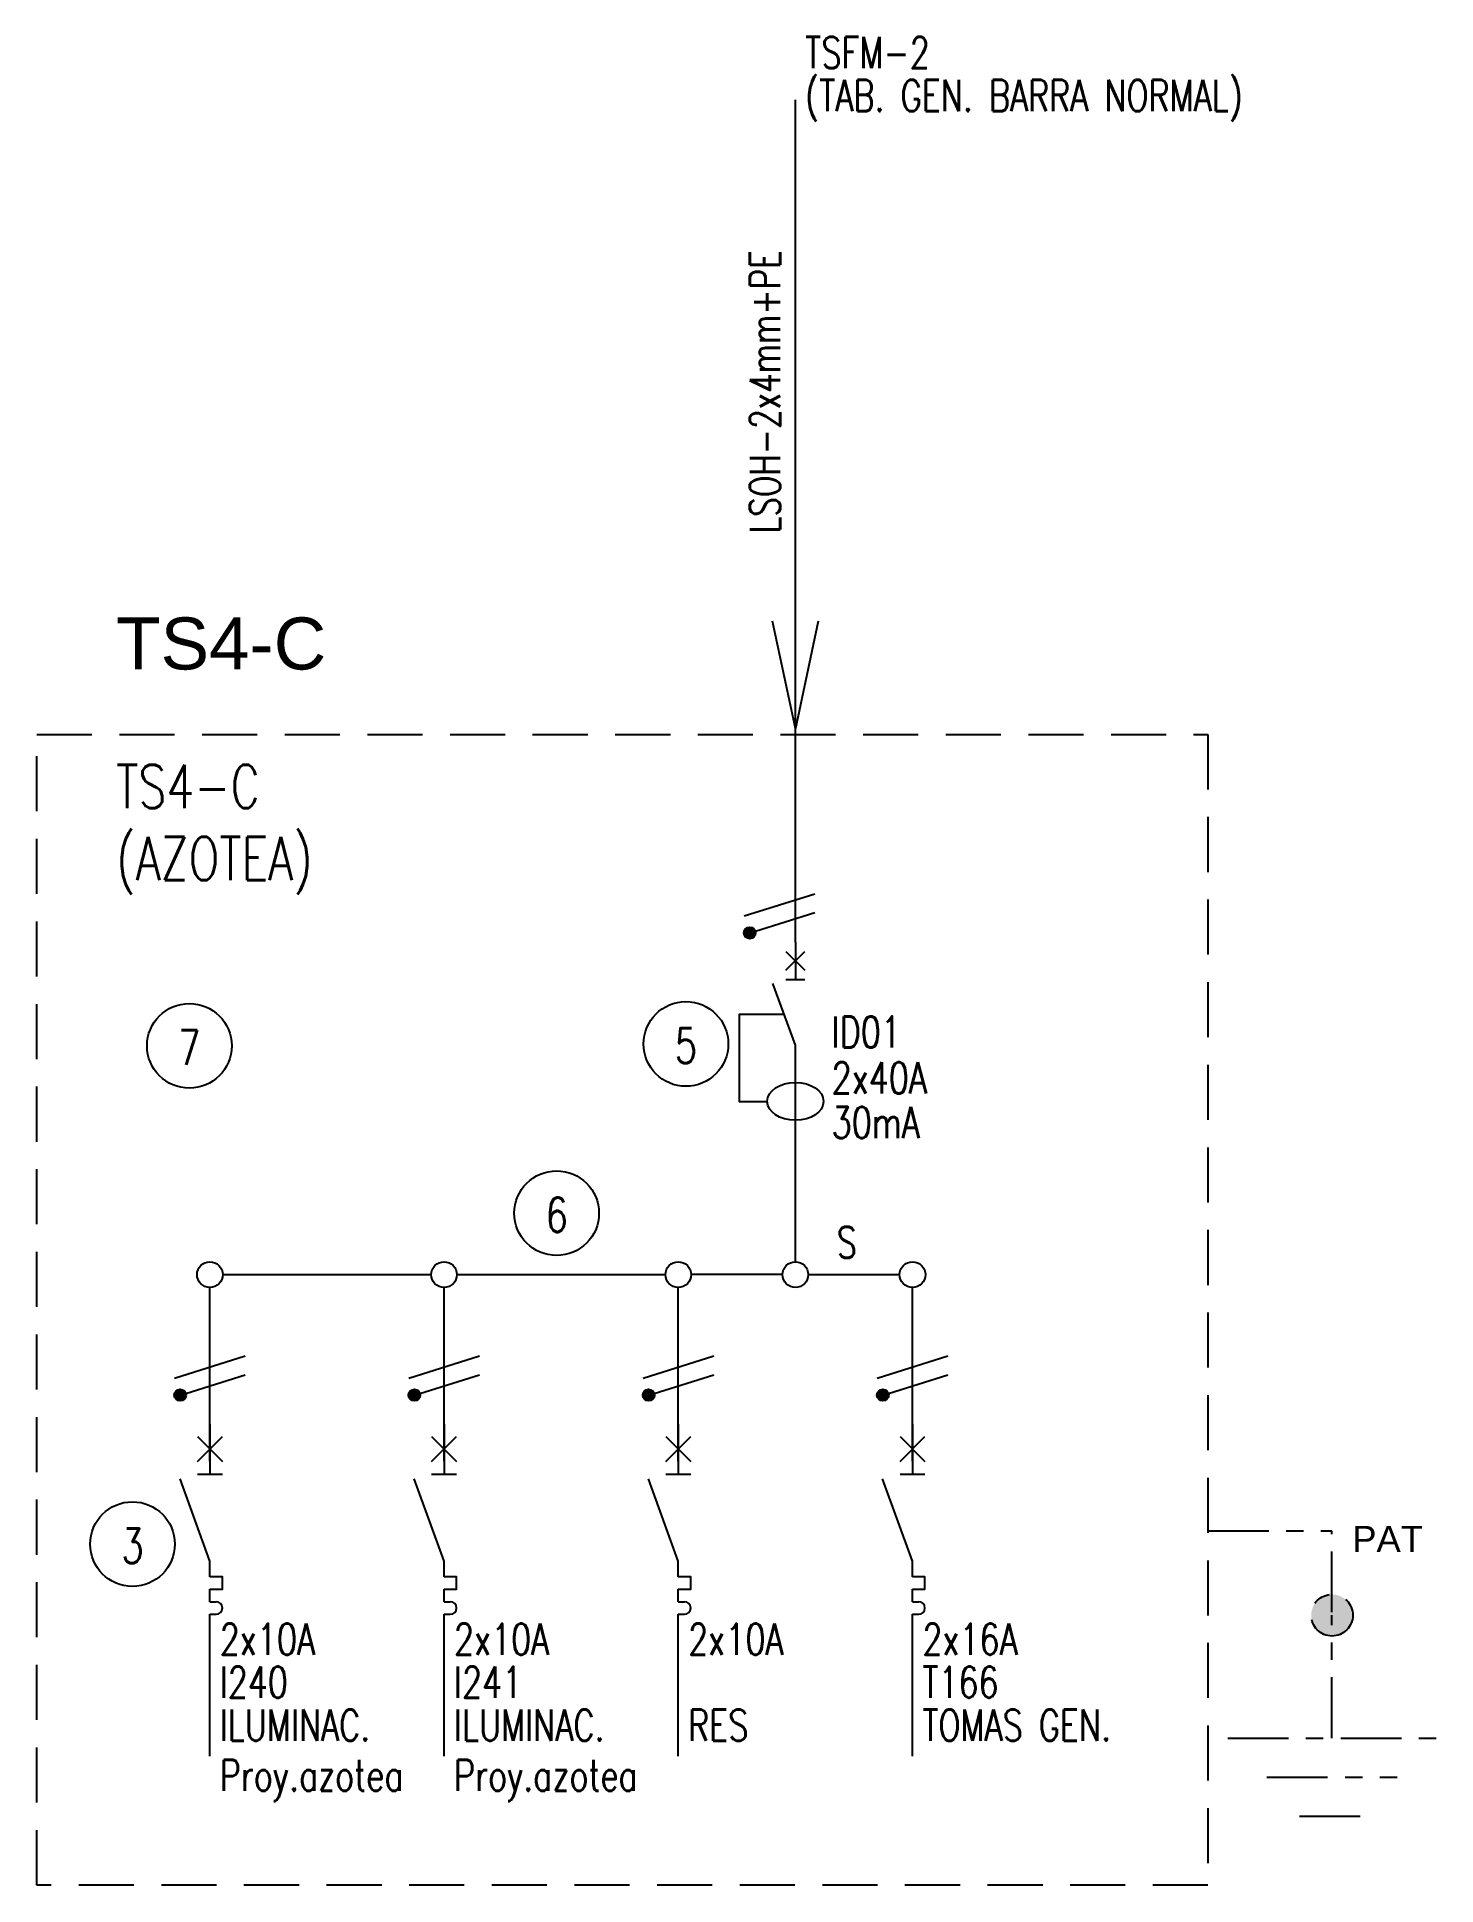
# Model space of a CAD drawing. Extents: x 3699.8 to 3707.8, y 1614.5 to 1625.2.
import ezdxf
from ezdxf.enums import TextEntityAlignment as Align

# ---------------------------------------------------------------- set-up
doc = ezdxf.new("R2010")
doc.units = 0
doc.linetypes.add('OCJ-ESQ UNI-CORREGIDOS IDO.br$0$DASHED', pattern=[19.05, 12.7, -6.35])
doc.linetypes.add('OCJ-ESQ UNI-CORREGIDOS IDO.br$0$EJE_5', pattern=[7.1, 5, -1, 0.1, -1])
for name, color, linetype in [('OCJ-ESQ UNI-CORREGIDOS IDO.br$0$00-IE-CABLES', 10, 'Continuous'), ('OCJ-ESQ UNI-CORREGIDOS IDO.br$0$01-ELE-APARATOS', 170, 'Continuous'), ('OCJ-ESQ UNI-CORREGIDOS IDO.br$0$ELECTRIC', 4, 'Continuous'), ('OCJ-ESQ UNI-CORREGIDOS IDO.br$0$PAT', 80, 'Continuous'), ('OCJ-ESQ UNI-CORREGIDOS IDO.br$0$TEXTO', 7, 'Continuous')]:
    doc.layers.add(name, color=color, linetype=linetype)
doc.styles.add('OCJ-ESQ UNI-CORREGIDOS IDO.br$0$ARIAL', font='Arial.ttf', dxfattribs={"height": 0.2})
doc.styles.add('OCJ-ESQ UNI-CORREGIDOS IDO.br$0$Electricidad', font='ROMANS.SHX', dxfattribs={"width": 0.75, "height": 0.175})

# ---------------------------------------------------------------- blocks, each defined once
blk = doc.blocks.new('OCJ-ESQ UNI-CORREGIDOS IDO.br$0$Unif-Interruptor-Term')
for p, q in [((0, -1.013), (0.045, -1.013)), ((0, -1.103), (0.045, -1.103))]:
    blk.add_line(p, q)
for points in [[(0, 0.267), (0, -0.093)], [(-0.09, 0.177), (0.09, -0.003)], [(-0.09, -0.003), (0.09, 0.177)], [(0, -0.72), (-0.215, -0.128)], [(-0.09, -0.093), (0.09, -0.093)], [(0, -0.833), (0, -0.72)], [(0, -0.923), (0.09, -0.923), (0.09, -0.833), (0, -0.833)], [(0, -1.013), (0, -0.923)], [(0, -1.215), (0, -1.103)]]:
    blk.add_lwpolyline(points)
blk.add_arc((0.045, -1.058), 0.045, 270, 90)
blk = doc.blocks.new('OCJ-ESQ UNI-CORREGIDOS IDO.br$0$Unif-Interruptor-Dif')
for points in [[(0, 0.177), (0, -0.093)], [(-0.068, 0.11), (0.068, -0.025)], [(-0.068, -0.025), (0.068, 0.11)], [(0, -0.565), (-0.162, -0.121)], [(-0.068, -0.093), (0.068, -0.093)], [(-0.081, -0.343), (-0.405, -0.343), (-0.405, -0.97), (-0.202, -0.97)], [(0, -1.308), (0, -0.565)]]:
    blk.add_lwpolyline(points)
blk.add_ellipse((0, -0.97), major_axis=(0.203, 0), ratio=0.670814)

msp = doc.modelspace()

# ---------------------------------------------------------------- hatches: boundary and pattern name
at = {"layer": 'OCJ-ESQ UNI-CORREGIDOS IDO.br$0$00-IE-CABLES'}
for points in [[(3703.848, 1619.994, 1), (3703.903, 1620.034, 1)], [(3700.565, 1617.329, 1), (3700.619, 1617.369, 1)], [(3701.915, 1617.329, 1), (3701.969, 1617.369, 1)], [(3703.265, 1617.329, 1), (3703.319, 1617.369, 1)], [(3704.615, 1617.329, 1), (3704.669, 1617.369, 1)]]:
    msp.add_hatch(color=256, dxfattribs=at).paths.add_polyline_path(points)
at = {"layer": 'OCJ-ESQ UNI-CORREGIDOS IDO.br$0$PAT', "linetype": 'OCJ-ESQ UNI-CORREGIDOS IDO.br$0$EJE_5', "ltscale": 0.07}
h = msp.add_hatch(color=256, dxfattribs=at)
h.paths.add_polyline_path([(3707.351, 1616.08), (3707.111, 1616.08, -1)])
h.paths.add_polyline_path([(3707.111, 1616.08), (3707.231, 1616.08), (3707.231, 1615.96, -0.414214)])
h.paths.add_polyline_path([(3707.231, 1616.08), (3707.351, 1616.08, -0.414214), (3707.231, 1615.96)])

# ---------------------------------------------------------------- linework, layer by layer
at = {"layer": 'OCJ-ESQ UNI-CORREGIDOS IDO.br$0$00-IE-CABLES'}
for p, q in [((3704.138, 1619.961), (3704.138, 1624.818)), ((3704.138, 1618.118), (3704.138, 1618.92)), ((3700.763, 1616.968), (3700.763, 1617.97)), ((3700.837, 1618.044), (3702.039, 1618.044)), ((3702.113, 1616.968), (3702.113, 1617.97)), ((3702.187, 1618.044), (3703.389, 1618.044)), ((3703.463, 1616.968), (3703.463, 1617.97)), ((3704.064, 1618.044), (3703.537, 1618.044)), ((3704.212, 1618.044), (3704.739, 1618.044)), ((3704.813, 1616.968), (3704.813, 1617.97)), ((3700.763, 1615.268), (3700.763, 1616.07)), ((3702.113, 1615.268), (3702.113, 1616.07)), ((3703.463, 1615.268), (3703.463, 1616.07)), ((3704.813, 1615.268), (3704.813, 1616.07))]:
    msp.add_line(p, q, dxfattribs=at)
for points in [[(3704.269, 1621.811), (3704.138, 1621.193), (3704.007, 1621.811)], [(3703.843, 1620.112), (3704.25, 1620.24)], [(3703.908, 1620.024), (3704.25, 1620.132)], [(3700.56, 1617.447), (3700.967, 1617.575)], [(3701.91, 1617.447), (3702.317, 1617.575)], [(3703.26, 1617.447), (3703.667, 1617.575)], [(3704.61, 1617.447), (3705.017, 1617.575)], [(3700.624, 1617.359), (3700.967, 1617.467)], [(3701.974, 1617.359), (3702.317, 1617.467)], [(3703.324, 1617.359), (3703.667, 1617.467)], [(3704.674, 1617.359), (3705.017, 1617.467)]]:
    msp.add_lwpolyline(points, dxfattribs=at)
for centre, radius in [((3703.875, 1620.014), 0.0338), ((3700.763, 1618.044), 0.0741), ((3702.113, 1618.044), 0.0741), ((3703.463, 1618.044), 0.0741), ((3704.138, 1618.044), 0.0741), ((3704.813, 1618.044), 0.0741), ((3700.592, 1617.349), 0.0338), ((3701.942, 1617.349), 0.0338), ((3703.292, 1617.349), 0.0338), ((3704.642, 1617.349), 0.0338)]:
    msp.add_circle(centre, radius, dxfattribs=at)
at = {"layer": 'OCJ-ESQ UNI-CORREGIDOS IDO.br$0$ELECTRIC', "linetype": 'OCJ-ESQ UNI-CORREGIDOS IDO.br$0$DASHED', "ltscale": 0.025}
msp.add_lwpolyline([(3699.766, 1621.159), (3706.516, 1621.159), (3706.516, 1614.524), (3699.766, 1614.524)], close=True, dxfattribs=at)
at = {"layer": 'OCJ-ESQ UNI-CORREGIDOS IDO.br$0$PAT', "linetype": 'OCJ-ESQ UNI-CORREGIDOS IDO.br$0$EJE_5', "ltscale": 0.07}
for p, q in [((3706.516, 1616.567), (3707.231, 1616.567)), ((3707.231, 1616.097), (3707.231, 1616.567)), ((3707.231, 1615.372), (3707.231, 1616.08)), ((3706.631, 1615.372), (3707.831, 1615.372)), ((3706.856, 1615.147), (3707.606, 1615.147)), ((3707.043, 1614.922), (3707.418, 1614.922))]:
    msp.add_line(p, q, dxfattribs=at)
msp.add_circle((3707.231, 1616.08), 0.12, dxfattribs=at)
msp.add_circle((3707.231, 1616.08), 0.12, dxfattribs=at)
at = {"layer": 'OCJ-ESQ UNI-CORREGIDOS IDO.br$0$TEXTO'}
for centre in [(3700.645, 1619.363), (3703.507, 1619.374), (3702.762, 1618.398), (3700.317, 1616.49)]:
    msp.add_circle(centre, 0.244, dxfattribs=at)

# ---------------------------------------------------------------- block references
at = {"layer": 'OCJ-ESQ UNI-CORREGIDOS IDO.br$0$01-ELE-APARATOS', "xscale": 0.7999999999999546, "yscale": 0.7999999999999546, "zscale": 0.7999999999999546}
for name, p in [('OCJ-ESQ UNI-CORREGIDOS IDO.br$0$Unif-Interruptor-Dif', (3704.138, 1619.819)), ('OCJ-ESQ UNI-CORREGIDOS IDO.br$0$Unif-Interruptor-Term', (3700.763, 1616.968)), ('OCJ-ESQ UNI-CORREGIDOS IDO.br$0$Unif-Interruptor-Term', (3702.113, 1616.968)), ('OCJ-ESQ UNI-CORREGIDOS IDO.br$0$Unif-Interruptor-Term', (3703.463, 1616.968)), ('OCJ-ESQ UNI-CORREGIDOS IDO.br$0$Unif-Interruptor-Term', (3704.813, 1616.968))]:
    msp.add_blockref(name, p, dxfattribs=at)

# ---------------------------------------------------------------- texts
at = {"layer": 'OCJ-ESQ UNI-CORREGIDOS IDO.br$0$TEXTO', "style": 'OCJ-ESQ UNI-CORREGIDOS IDO.br$0$Electricidad', "width": 0.75}
for s, height, p in [('TSFM-2', 0.18, (3704.195, 1625)), ('(TAB. GEN. BARRA NORMAL)', 0.18, (3704.195, 1624.752)), ('TS4-C', 0.25, (3700.223, 1620.734)), ('(AZOTEA)', 0.25, (3700.223, 1620.318)), ('7', 0.2, (3700.581, 1619.253)), ('5', 0.2, (3703.443, 1619.264)), ('ID01', 0.18, (3704.347, 1619.353)), ('2x40A', 0.18, (3704.347, 1619.088)), ('30mA', 0.18, (3704.347, 1618.831)), ('6', 0.2, (3702.698, 1618.288)), ('S', 0.18, (3704.377, 1618.14)), ('3', 0.2, (3700.253, 1616.38)), ('2x10A', 0.18, (3700.82, 1615.852)), ('2x10A', 0.18, (3702.17, 1615.852)), ('2x10A', 0.18, (3703.52, 1615.852)), ('2x16A', 0.18, (3704.87, 1615.852)), ('I240', 0.18, (3700.82, 1615.604)), ('I241', 0.18, (3702.17, 1615.604)), ('T166', 0.18, (3704.87, 1615.604)), ('ILUMINAC.', 0.18, (3700.82, 1615.356)), ('ILUMINAC.', 0.18, (3702.17, 1615.356)), ('RES', 0.18, (3703.52, 1615.356)), ('TOMAS GEN.', 0.18, (3704.87, 1615.356)), ('Proy.azotea', 0.18, (3700.82, 1615.067)), ('Proy.azotea', 0.18, (3702.17, 1615.067))]:
    msp.add_text(s, height=height, dxfattribs=at).set_placement(p)
msp.add_text('LSOH-2x4mm+PE', height=0.175, rotation=90, dxfattribs=at).set_placement((3704.05, 1623.134), align=Align.CENTER)
at = {"layer": 'OCJ-ESQ UNI-CORREGIDOS IDO.br$0$TEXTO', "style": 'OCJ-ESQ UNI-CORREGIDOS IDO.br$0$ARIAL'}
for s, height, p in [('TS4-C', 0.3, (3700.223, 1621.533)), ('PAT', 0.15, (3707.348, 1616.445))]:
    msp.add_text(s, height=height, dxfattribs=at).set_placement(p)

doc.saveas('drawing.dxf')
